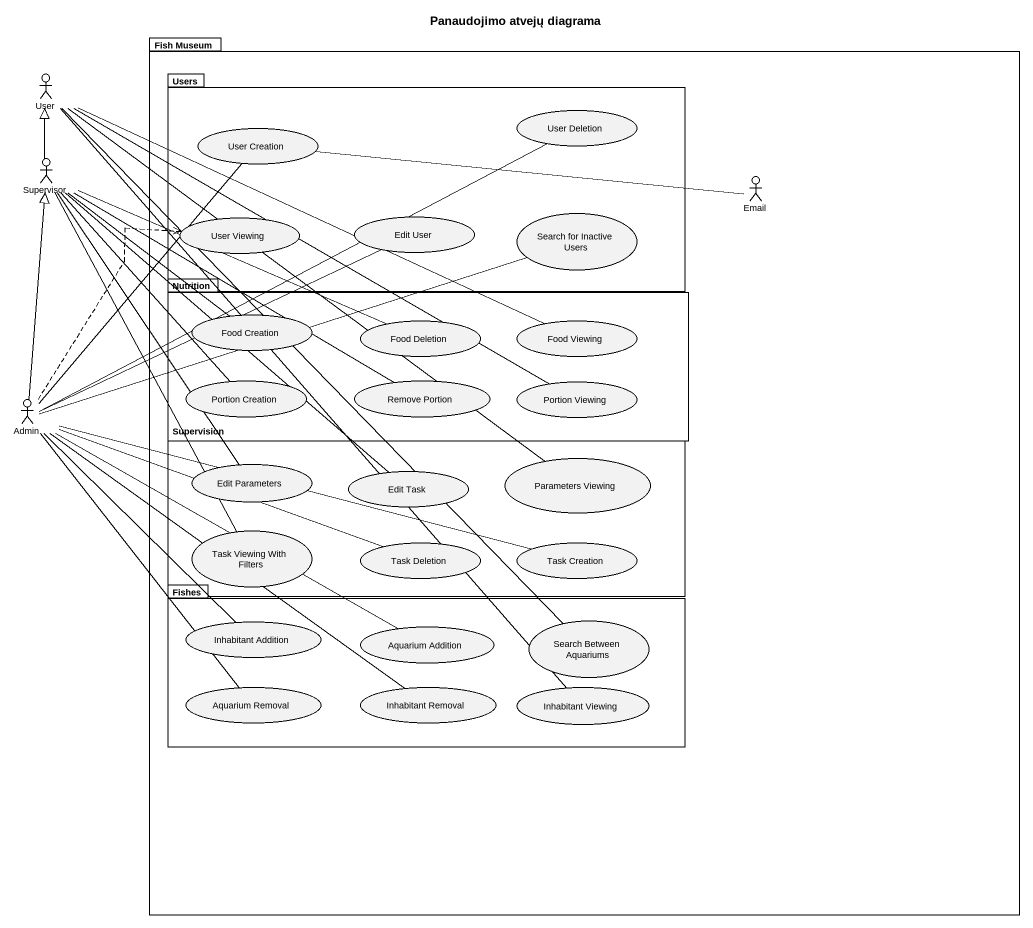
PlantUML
@startuml
title Panaudojimo atvejų diagrama
package "Fish Museum" as Fish_Museum {
  package Users {
    usecase "User Creation" as User_Creation
    usecase "User Deletion" as User_Deletion
    usecase "User Viewing" as User_Viewing
    usecase "Edit User" as Edit_User
    usecase "Search for Inactive Users" as Search_for_Inactive_Users
  }
  actor Email
  package Nutrition {
    usecase "Food Creation" as Food_Creation
    usecase "Food Deletion" as Food_Deletion
    usecase "Food Viewing" as Food_Viewing
    usecase "Portion Creation" as Portion_Creation
    usecase "Remove Portion" as Remove_Portion
    usecase "Portion Viewing" as Portion_Viewing
  }
  package Supervision {
    usecase "Edit Parameters" as Edit_Parameters
    usecase "Edit Task" as Edit_Task
    usecase "Parameters Viewing" as Parameters_Viewing
    usecase "Task Viewing With Filters" as Task_Viewing_With_Filters
    usecase "Task Deletion" as Task_Deletion
    usecase "Task Creation" as Task_Creation
  }
  package Fishes {
    usecase "Inhabitant Addition" as Inhabitant_Addition
    usecase "Aquarium Addition" as Aquarium_Addition
    usecase "Search Between Aquariums" as Search_Between_Aquariums
    usecase "Aquarium Removal" as Aquarium_Removal
    usecase "Inhabitant Removal" as Inhabitant_Removal
    usecase "Inhabitant Viewing" as Inhabitant_Viewing
  }
}
actor User
actor Supervisor
actor Admin
User -right- Food_Viewing
User -right- Portion_Viewing
User -- Parameters_Viewing
User -- Search_Between_Aquariums
User -- Inhabitant_Viewing
User_Creation -right- Email
Supervisor -up-|> User
Supervisor -- Food_Creation
Supervisor -right- Food_Deletion
Supervisor -- Portion_Creation
Supervisor -right- Remove_Portion
Supervisor -- Edit_Parameters
Supervisor -- Edit_Task
Supervisor -- Task_Viewing_With_Filters
Admin -up- User_Creation
Admin -right- User_Deletion
Admin -up-|> Supervisor
Admin .up.> User_Viewing
Admin -right- Edit_User
Admin -right- Search_for_Inactive_Users
Admin -right- Task_Deletion
Admin -right- Task_Creation
Admin -- Inhabitant_Addition
Admin -right- Aquarium_Addition
Admin -- Aquarium_Removal
Admin -- Inhabitant_Removal
@enduml
